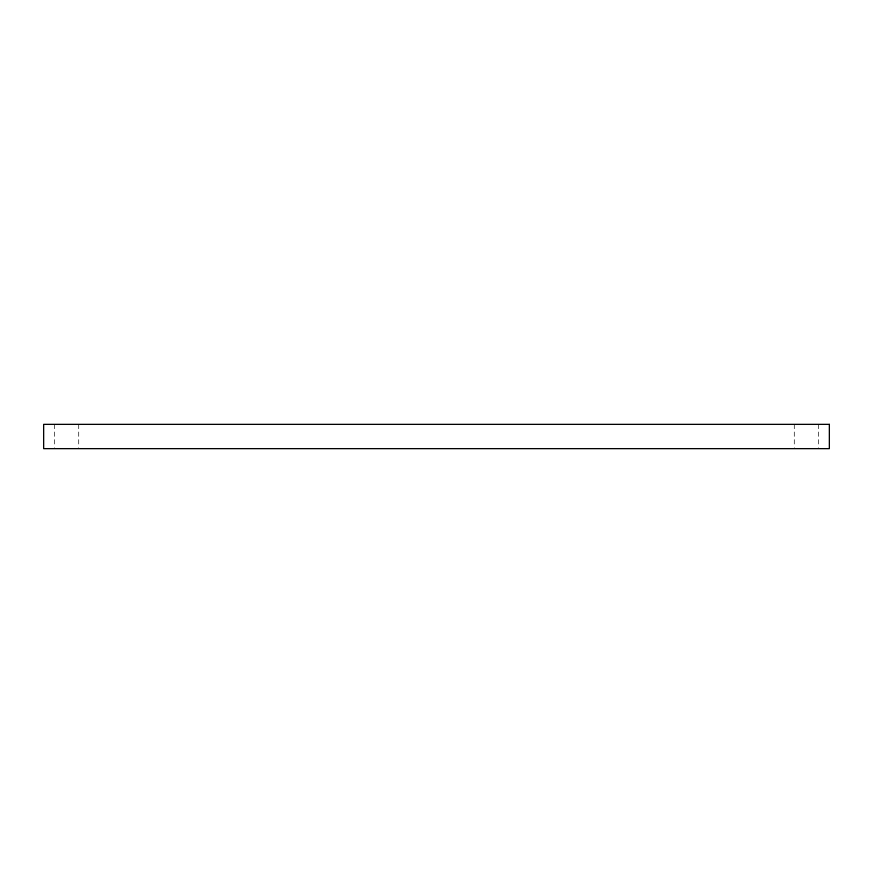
<?xml version="1.0" encoding="UTF-8"?>
<svg xmlns="http://www.w3.org/2000/svg" width="873" height="873" viewBox="0 0 873 873"><rect width="100%" height="100%" fill="white"/><g stroke="black" fill="none" stroke-linecap="round" stroke-linejoin="round"><path stroke-width="0.65" stroke-dasharray="4.37 3.27" d="M818.59 424.354L818.59 447.303M794.288 424.354L794.288 447.303M78.712 424.354L78.712 447.303M54.41 424.354L54.41 447.303"/><path stroke-width="1.31" d="M829.35 424.354L43.65 424.354L43.65 448.646L829.35 448.646L829.35 424.354"/></g></svg>
